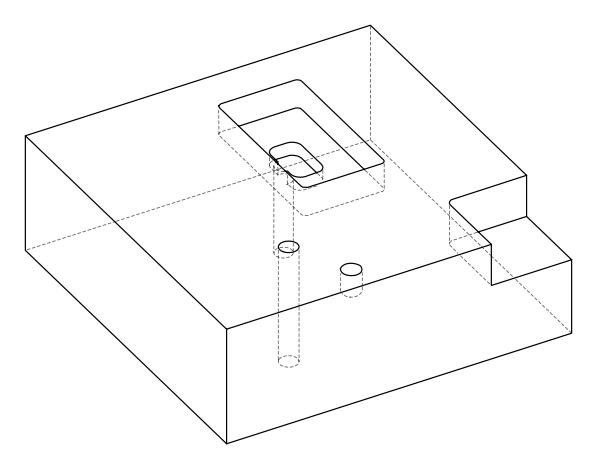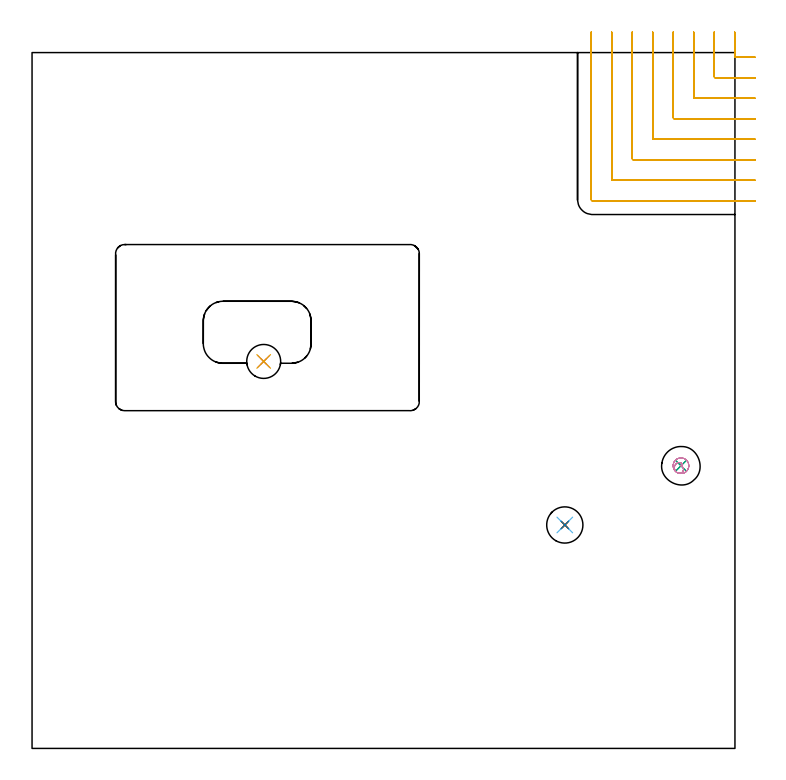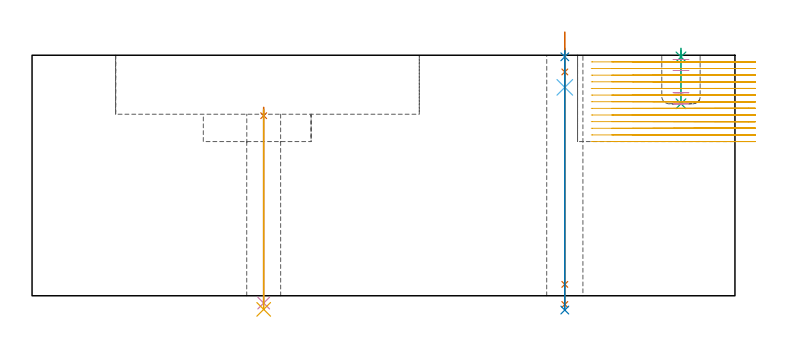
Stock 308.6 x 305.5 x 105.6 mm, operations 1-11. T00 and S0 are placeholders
(PLAN: 13 operations, 10 tool changes, 102.8 min)
(1 SPOT_DRILL | STEP1HOLE | NXT0321_9005460120000 | 0.04 min | 2839 mm3)
(2 SPOT_DRILL_1 | STEP1HOLE_1 | NXT0321_9005460120000 | 0.03 min | 3 mm3)
(3 SPOT_DRILL_2 | STEP1POCKET | NXT0321_9005460120000 | 0.03 min | 3 mm3)
(4 DRILL_THROUGH_HOLE_INTO_CENTER | STEP1HOLE | NXT0301_065 | 0.35 min | 5544 mm3)
(5 DRILL_TO_ENLARGE_THROUGH_HOLE | STEP1HOLE | UGT0301_280 | 0.36 min | 10002 mm3)
(6 DRILL_BLIND_HOLE_INTO_CENTER | STEP1HOLE_1 | NXT0301_065 | 0.07 min | 894 mm3)
(7 GUN_DRILL_THROUGH_HOLE | STEP1HOLE_1 | UGT0307_007 | 0.58 min | 7374 mm3)
(8 DRILL_TO_ENLARGE_THROUGH_HOLE_1 | STEP1HOLE_1 | UGT0301_241 | 0.46 min | 12669 mm3)
(9 DRILL_BLIND_HOLE_INTO_CENTER_1 | STEP1POCKET | NXT0301_128 | 0.09 min | 2281 mm3)
(10 MILL_ROUGH_BLIND_HOLE_CONTOUR | STEP1POCKET | UGT0201_089 | Spiral | 0.73 min | 2374 mm3)
(11 MILL_CORNER_NOTCH_RECTANGULAR | CORNER_NOTCH_RECTANGULAR | NXT0201_011 | Follow Part, ap 3, ae 75% | 19.76 min | 185868 mm3)
(12 MILL_RECTANGULAR_POCKET | POCKET_RECTANGULAR_STRAIGHT | NXT0201_008 | Follow Part, ap 1.5, ae 75% | 79.15 min | 246874 mm3)
(13 MILL_RECTANGULAR_POCKET_1 | POCKET_RECTANGULAR_STRAIGHT_1 | UGT0201_010 | Follow Part, ap 4, ae 75% | 1.11 min | 13494 mm3)
(TOOL NXT0321_9005460120000 | NC Spot Drill, 142deg, 12mm, Carbide, Uncoated | D12 PA142 FL30 Z2)
(TOOL NXT0301_065 | Carbide Drill 9.4mm [860.1-0940-075A1-MM 2214] | D9.4 PA140 FL98 Z2)
(TOOL UGT0301_280 | Twist Drill 14.9 mm | D14.9 PA118 FL114 Z2)
(TOOL UGT0307_007 | Gun Drill 10 mm | D10 PA130 FL24 Z1)
(TOOL UGT0301_241 | Twist Drill 15.9 mm | D15.9 PA118 FL120 Z2)
(TOOL NXT0301_128 | Carbide Drill 12mm [861.1-1200-036A1-GP GC34] | D12 PA150 FL37.4 Z2)
(TOOL UGT0201_089 | End mill 10 mm | D10 R3 FL22 Z4)
(TOOL NXT0201_011 | ENDMILL 12mm [2P460-1200-NA 1630] | D12 FL38 Z6)
(TOOL NXT0201_008 | ENDMILL 6mm [2P460-0600-NA 1630] | D6 FL26 Z6)
(TOOL UGT0201_010 | End Mill 16 mm | D16 FL22 Z2)
(OP 1 SPOT_DRILL)
G17 G21 G94 G90
T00 M6
G54
G17 G0 G90 X101.7 Y169.9 S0 M3
G43 Z115.6 H0
G94 G81 G98 Z79.059 F250. R82.7
G80
M5
M2
(OP 2 SPOT_DRILL_1)
G17 G21 G94 G90
T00 M6
G54
G17 G0 G90 X233.9 Y98.1 S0 M3
G43 Z115.6 H0
G94 G81 G98 Z104.916 F250. R108.6
G80
M5
M2
(OP 3 SPOT_DRILL_2)
G17 G21 G94 G90
T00 M6
G54
G17 G0 G90 X284.9 Y124.1 S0 M3
G43 Z115.6 H0
G94 G81 G98 Z104.873 F250. R108.6
G80
M5
M2
(OP 4 DRILL_THROUGH_HOLE_INTO_CENTER)
G17 G21 G94 G90
T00 M6
G54
G17 G0 G90 X101.7 Y169.9 S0 M3
G43 Z115.6 H1
G94 G73 G98 Z-3.211 F250. Q9.212 R81.7
G80
M5
M2
(OP 5 DRILL_TO_ENLARGE_THROUGH_HOLE)
G17 G21 G94 G90
T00 M6
G54
G17 G0 G90 X101.7 Y169.9 S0 M3
G43 Z115.6 H0
G94 G73 G98 Z-5.976 F250. Q14.279 R81.7
G80
M5
M2
(OP 6 DRILL_BLIND_HOLE_INTO_CENTER)
G17 G21 G94 G90
T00 M6
G54
G17 G0 G90 X233.9 Y98.1 S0 M3
G43 Z115.6 H1
G94 G81 G98 Z91.5 F250. R107.6
G80
M5
M2
(OP 7 GUN_DRILL_THROUGH_HOLE)
G17 G21 G94 G90
T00 M6
G54
G17 G0 G90 X233.9 Y98.1 M8
G43 Z115.736 H0
S716 M3
G94 G1 Z98.268 F125. M26
G4 X.084
Z5. F250.
G4 X.084
Z-3.832 F125.
G4 X.084
M5
M9
G0 Z115.736
M2
(OP 8 DRILL_TO_ENLARGE_THROUGH_HOLE_1)
G17 G21 G94 G90
T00 M6
G54
G17 G0 G90 X233.9 Y98.1 S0 M3
G43 Z115.6 H0
G94 G73 G98 Z-6.277 F250. Q13.985 R107.6
G80
M5
M2
(OP 9 DRILL_BLIND_HOLE_INTO_CENTER_1)
G17 G21 G94 G90
T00 M6
G54
G17 G0 G90 X284.9 Y124.1 S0 M3
G43 Z115.6 H1
G94 G81 G98 Z84.3 F250. R107.6
G80
M5
M2
(OP 10 MILL_ROUGH_BLIND_HOLE_CONTOUR)
G17 G21 G94 G90
T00 M6
G54
G17 G0 G90 X284.9 Y124.1 S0 M3
G43 Z115.6 H0
Z103.74
G94 G3 X285.337 Y124.925 R0.528 F250.
X283.93 Y125.527 R1.419
X282.027 Y123.423 R2.282
X283.63 Y120.892 R2.545
X288.108 Y122.83 R3.45
X283.63 Y120.892 R-3.45
X285.869 Y121.861 R1.725
X284.9 Y124.1 R1.725
G0 Z98.88
G3 X285.337 Y124.925 R0.528
X283.93 Y125.527 R1.419
X282.027 Y123.423 R2.282
X283.63 Y120.892 R2.545
X288.108 Y122.83 R3.45
X283.63 Y120.892 R-3.45
X285.869 Y121.861 R1.725
X284.9 Y124.1 R1.725
G0 Z94.02
G3 X285.337 Y124.925 R0.528
X283.93 Y125.527 R1.419
X282.027 Y123.423 R2.282
X283.63 Y120.892 R2.545
X288.108 Y122.83 R3.45
X283.63 Y120.892 R-3.45
X285.869 Y121.861 R1.725
X284.9 Y124.1 R1.725
G0 Z89.16
G3 X285.337 Y124.925 R0.528
X283.93 Y125.527 R1.419
X282.027 Y123.423 R2.282
X283.63 Y120.892 R2.545
X288.108 Y122.83 R3.45
X283.63 Y120.892 R-3.45
X285.869 Y121.861 R1.725
X284.9 Y124.1 R1.725
G0 Z84.3
G3 X285.337 Y124.925 R0.528
X283.93 Y125.527 R1.419
X282.027 Y123.423 R2.282
X283.63 Y120.892 R2.545
X288.108 Y122.83 R3.45
X283.63 Y120.892 R-3.45
X285.869 Y121.861 R1.725
X284.9 Y124.1 R1.725
G0 Z115.6
M5
M2
(OP 11 MILL_CORNER_NOTCH_RECTANGULAR)
G17 G21 G94 G90
T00 M6
G54
G17 G0 G90 X308.5 Y314.5 S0 M3
G43 Z115.6 H1
Z102.685
G94 G1 Y311.5 F250.
Y303.995 F500.
G3 X309.095 Y303.4 R0.6
G1 X314.6
X317.6 F250.
G0 Z115.6
X299.5 Y314.5
Z102.685
G1 Y311.5
Y294.996 F500.
G3 X300.096 Y294.4 R0.6
G1 X314.6
X317.6 F250.
G0 Z115.6
X290.5 Y314.5
Z102.685
G1 Y311.5
Y285.996 F500.
G3 X291.096 Y285.4 R0.6
G1 X314.6
X317.6 F250.
G0 Z115.6
X281.5 Y314.5
Z102.685
G1 Y311.5
Y276.996 F500.
G3 X282.096 Y276.4 R0.6
G1 X314.6
X317.6 F250.
G0 Z115.6
X272.5 Y314.5
Z102.685
G1 Y311.5
Y267.996 F500.
G3 X273.096 Y267.4 R0.6
G1 X314.6
X317.6 F250.
G0 Z115.6
X263.5 Y314.5
Z102.685
G1 Y311.5
Y258.997 F500.
G3 X264.097 Y258.4 R0.6
G1 X314.6
X317.6 F250.
G0 Z115.6
X254.5 Y314.5
Z102.685
G1 Y311.5
Y249.997 F500.
G3 X255.097 Y249.4 R0.6
G1 X314.6
X317.6 F250.
G0 Z115.6
X245.5 Y314.5
Z102.685
G1 Y311.5
Y240.997 F500.
G3 X246.097 Y240.4 R0.6
G1 X314.6
X317.6 F250.
G0 Z115.6
X308.5 Y314.5
Z99.769
G1 Y311.5
Y303.995 F500.
G3 X309.095 Y303.4 R0.6
G1 X314.6
X317.6 F250.
G0 Z115.6
X299.5 Y314.5
Z99.769
G1 Y311.5
Y294.996 F500.
G3 X300.096 Y294.4 R0.6
G1 X314.6
X317.6 F250.
G0 Z115.6
X290.5 Y314.5
Z99.769
G1 Y311.5
Y285.996 F500.
G3 X291.096 Y285.4 R0.6
G1 X314.6
X317.6 F250.
G0 Z115.6
X281.5 Y314.5
Z99.769
G1 Y311.5
Y276.996 F500.
G3 X282.096 Y276.4 R0.6
G1 X314.6
X317.6 F250.
G0 Z115.6
X272.5 Y314.5
Z99.769
G1 Y311.5
Y267.996 F500.
G3 X273.096 Y267.4 R0.6
G1 X314.6
X317.6 F250.
G0 Z115.6
X263.5 Y314.5
Z99.769
G1 Y311.5
Y258.997 F500.
G3 X264.097 Y258.4 R0.6
G1 X314.6
X317.6 F250.
G0 Z115.6
X254.5 Y314.5
Z99.769
G1 Y311.5
Y249.997 F500.
G3 X255.097 Y249.4 R0.6
G1 X314.6
X317.6 F250.
G0 Z115.6
X245.5 Y314.5
Z99.769
G1 Y311.5
Y240.997 F500.
G3 X246.097 Y240.4 R0.6
G1 X314.6
X317.6 F250.
G0 Z115.6
X308.5 Y314.5
Z96.854
G1 Y311.5
Y303.995 F500.
G3 X309.095 Y303.4 R0.6
G1 X314.6
X317.6 F250.
G0 Z115.6
X299.5 Y314.5
Z96.854
G1 Y311.5
Y294.996 F500.
G3 X300.096 Y294.4 R0.6
G1 X314.6
X317.6 F250.
G0 Z115.6
X290.5 Y314.5
Z96.854
G1 Y311.5
Y285.996 F500.
G3 X291.096 Y285.4 R0.6
G1 X314.6
X317.6 F250.
G0 Z115.6
X281.5 Y314.5
Z96.854
G1 Y311.5
Y276.996 F500.
G3 X282.096 Y276.4 R0.6
G1 X314.6
X317.6 F250.
G0 Z115.6
X272.5 Y314.5
Z96.854
G1 Y311.5
Y267.996 F500.
G3 X273.096 Y267.4 R0.6
G1 X314.6
X317.6 F250.
G0 Z115.6
X263.5 Y314.5
Z96.854
G1 Y311.5
Y258.997 F500.
G3 X264.097 Y258.4 R0.6
G1 X314.6
X317.6 F250.
G0 Z115.6
X254.5 Y314.5
Z96.854
G1 Y311.5
Y249.997 F500.
G3 X255.097 Y249.4 R0.6
G1 X314.6
X317.6 F250.
G0 Z115.6
X245.5 Y314.5
Z96.854
G1 Y311.5
Y240.997 F500.
G3 X246.097 Y240.4 R0.6
G1 X314.6
X317.6 F250.
G0 Z115.6
X308.5 Y314.5
Z93.938
G1 Y311.5
Y303.995 F500.
G3 X309.095 Y303.4 R0.6
G1 X314.6
X317.6 F250.
G0 Z115.6
X299.5 Y314.5
Z93.938
G1 Y311.5
Y294.996 F500.
G3 X300.096 Y294.4 R0.6
G1 X314.6
X317.6 F250.
G0 Z115.6
X290.5 Y314.5
Z93.938
G1 Y311.5
Y285.996 F500.
G3 X291.096 Y285.4 R0.6
G1 X314.6
X317.6 F250.
G0 Z115.6
X281.5 Y314.5
Z93.938
G1 Y311.5
Y276.996 F500.
G3 X282.096 Y276.4 R0.6
G1 X314.6
X317.6 F250.
G0 Z115.6
X272.5 Y314.5
Z93.938
G1 Y311.5
Y267.996 F500.
G3 X273.096 Y267.4 R0.6
G1 X314.6
X317.6 F250.
G0 Z115.6
X263.5 Y314.5
Z93.938
G1 Y311.5
Y258.997 F500.
G3 X264.097 Y258.4 R0.6
G1 X314.6
X317.6 F250.
G0 Z115.6
X254.5 Y314.5
Z93.938
G1 Y311.5
Y249.997 F500.
G3 X255.097 Y249.4 R0.6
G1 X314.6
X317.6 F250.
G0 Z115.6
X245.5 Y314.5
Z93.938
G1 Y311.5
Y240.997 F500.
G3 X246.097 Y240.4 R0.6
G1 X314.6
X317.6 F250.
G0 Z115.6
X308.5 Y314.5
Z91.023
G1 Y311.5
Y303.995 F500.
G3 X309.095 Y303.4 R0.6
G1 X314.6
X317.6 F250.
G0 Z115.6
X299.5 Y314.5
Z91.023
G1 Y311.5
Y294.996 F500.
G3 X300.096 Y294.4 R0.6
G1 X314.6
X317.6 F250.
G0 Z115.6
X290.5 Y314.5
Z91.023
G1 Y311.5
Y285.996 F500.
G3 X291.096 Y285.4 R0.6
G1 X314.6
X317.6 F250.
G0 Z115.6
X281.5 Y314.5
Z91.023
G1 Y311.5
Y276.996 F500.
G3 X282.096 Y276.4 R0.6
G1 X314.6
X317.6 F250.
G0 Z115.6
X272.5 Y314.5
Z91.023
G1 Y311.5
Y267.996 F500.
G3 X273.096 Y267.4 R0.6
G1 X314.6
X317.6 F250.
G0 Z115.6
X263.5 Y314.5
Z91.023
G1 Y311.5
Y258.997 F500.
G3 X264.097 Y258.4 R0.6
G1 X314.6
X317.6 F250.
G0 Z115.6
X254.5 Y314.5
Z91.023
G1 Y311.5
Y249.997 F500.
G3 X255.097 Y249.4 R0.6
G1 X314.6
X317.6 F250.
G0 Z115.6
X245.5 Y314.5
Z91.023
G1 Y311.5
Y240.997 F500.
G3 X246.097 Y240.4 R0.6
G1 X314.6
X317.6 F250.
G0 Z115.6
X308.5 Y314.5
Z88.108
G1 Y311.5
Y303.995 F500.
G3 X309.095 Y303.4 R0.6
G1 X314.6
X317.6 F250.
G0 Z115.6
X299.5 Y314.5
Z88.108
G1 Y311.5
Y294.996 F500.
G3 X300.096 Y294.4 R0.6
G1 X314.6
X317.6 F250.
G0 Z115.6
X290.5 Y314.5
Z88.108
G1 Y311.5
Y285.996 F500.
G3 X291.096 Y285.4 R0.6
G1 X314.6
X317.6 F250.
G0 Z115.6
X281.5 Y314.5
Z88.108
G1 Y311.5
Y276.996 F500.
G3 X282.096 Y276.4 R0.6
G1 X314.6
X317.6 F250.
G0 Z115.6
X272.5 Y314.5
Z88.108
G1 Y311.5
Y267.996 F500.
G3 X273.096 Y267.4 R0.6
G1 X314.6
X317.6 F250.
G0 Z115.6
X263.5 Y314.5
Z88.108
G1 Y311.5
Y258.997 F500.
G3 X264.097 Y258.4 R0.6
G1 X314.6
X317.6 F250.
G0 Z115.6
X254.5 Y314.5
Z88.108
G1 Y311.5
Y249.997 F500.
G3 X255.097 Y249.4 R0.6
G1 X314.6
X317.6 F250.
G0 Z115.6
X245.5 Y314.5
Z88.108
G1 Y311.5
Y240.997 F500.
G3 X246.097 Y240.4 R0.6
G1 X314.6
X317.6 F250.
G0 Z115.6
X308.5 Y314.5
Z85.192
G1 Y311.5
Y303.995 F500.
G3 X309.095 Y303.4 R0.6
G1 X314.6
X317.6 F250.
G0 Z115.6
X299.5 Y314.5
Z85.192
G1 Y311.5
Y294.996 F500.
G3 X300.096 Y294.4 R0.6
G1 X314.6
X317.6 F250.
G0 Z115.6
X290.5 Y314.5
Z85.192
G1 Y311.5
Y285.996 F500.
G3 X291.096 Y285.4 R0.6
G1 X314.6
X317.6 F250.
G0 Z115.6
X281.5 Y314.5
Z85.192
G1 Y311.5
Y276.996 F500.
G3 X282.096 Y276.4 R0.6
G1 X314.6
X317.6 F250.
G0 Z115.6
X272.5 Y314.5
Z85.192
G1 Y311.5
Y267.996 F500.
G3 X273.096 Y267.4 R0.6
G1 X314.6
X317.6 F250.
G0 Z115.6
X263.5 Y314.5
Z85.192
G1 Y311.5
Y258.997 F500.
G3 X264.097 Y258.4 R0.6
G1 X314.6
X317.6 F250.
G0 Z115.6
X254.5 Y314.5
Z85.192
G1 Y311.5
Y249.997 F500.
G3 X255.097 Y249.4 R0.6
G1 X314.6
X317.6 F250.
G0 Z115.6
X245.5 Y314.5
Z85.192
G1 Y311.5
Y240.997 F500.
G3 X246.097 Y240.4 R0.6
G1 X314.6
X317.6 F250.
G0 Z115.6
X308.5 Y314.5
Z82.277
G1 Y311.5
Y303.995 F500.
G3 X309.095 Y303.4 R0.6
G1 X314.6
X317.6 F250.
G0 Z115.6
X299.5 Y314.5
Z82.277
G1 Y311.5
Y294.996 F500.
G3 X300.096 Y294.4 R0.6
G1 X314.6
X317.6 F250.
G0 Z115.6
X290.5 Y314.5
Z82.277
G1 Y311.5
Y285.996 F500.
G3 X291.096 Y285.4 R0.6
G1 X314.6
X317.6 F250.
G0 Z115.6
X281.5 Y314.5
Z82.277
G1 Y311.5
Y276.996 F500.
G3 X282.096 Y276.4 R0.6
G1 X314.6
X317.6 F250.
G0 Z115.6
X272.5 Y314.5
Z82.277
G1 Y311.5
Y267.996 F500.
G3 X273.096 Y267.4 R0.6
G1 X314.6
X317.6 F250.
G0 Z115.6
X263.5 Y314.5
Z82.277
G1 Y311.5
Y258.997 F500.
G3 X264.097 Y258.4 R0.6
G1 X314.6
X317.6 F250.
G0 Z115.6
X254.5 Y314.5
Z82.277
G1 Y311.5
Y249.997 F500.
G3 X255.097 Y249.4 R0.6
G1 X314.6
X317.6 F250.
G0 Z115.6
X245.5 Y314.5
Z82.277
G1 Y311.5
Y240.997 F500.
G3 X246.097 Y240.4 R0.6
G1 X314.6
X317.6 F250.
G0 Z115.6
X308.5 Y314.5
Z79.362
G1 Y311.5
Y303.995 F500.
G3 X309.095 Y303.4 R0.6
G1 X314.6
X317.6 F250.
G0 Z115.6
X299.5 Y314.5
Z79.362
G1 Y311.5
Y294.996 F500.
G3 X300.096 Y294.4 R0.6
G1 X314.6
X317.6 F250.
G0 Z115.6
X290.5 Y314.5
Z79.362
G1 Y311.5
Y285.996 F500.
G3 X291.096 Y285.4 R0.6
G1 X314.6
X317.6 F250.
G0 Z115.6
X281.5 Y314.5
Z79.362
G1 Y311.5
Y276.996 F500.
G3 X282.096 Y276.4 R0.6
G1 X314.6
X317.6 F250.
G0 Z115.6
X272.5 Y314.5
Z79.362
G1 Y311.5
Y267.996 F500.
G3 X273.096 Y267.4 R0.6
G1 X314.6
X317.6 F250.
G0 Z115.6
X263.5 Y314.5
Z79.362
G1 Y311.5
Y258.997 F500.
G3 X264.097 Y258.4 R0.6
G1 X314.6
X317.6 F250.
G0 Z115.6
X254.5 Y314.5
Z79.362
G1 Y311.5
Y249.997 F500.
G3 X255.097 Y249.4 R0.6
G1 X314.6
X317.6 F250.
G0 Z115.6
X245.5 Y314.5
Z79.362
G1 Y311.5
Y240.997 F500.
G3 X246.097 Y240.4 R0.6
G1 X314.6
X317.6 F250.
G0 Z115.6
X308.5 Y314.5
Z76.446
G1 Y311.5
Y303.995 F500.
G3 X309.095 Y303.4 R0.6
G1 X314.6
X317.6 F250.
G0 Z115.6
X299.5 Y314.5
Z76.446
G1 Y311.5
Y294.996 F500.
G3 X300.096 Y294.4 R0.6
G1 X314.6
X317.6 F250.
G0 Z115.6
X290.5 Y314.5
Z76.446
G1 Y311.5
Y285.996 F500.
G3 X291.096 Y285.4 R0.6
G1 X314.6
X317.6 F250.
G0 Z115.6
X281.5 Y314.5
Z76.446
G1 Y311.5
Y276.996 F500.
G3 X282.096 Y276.4 R0.6
G1 X314.6
X317.6 F250.
G0 Z115.6
X272.5 Y314.5
Z76.446
G1 Y311.5
Y267.996 F500.
G3 X273.096 Y267.4 R0.6
G1 X314.6
X317.6 F250.
G0 Z115.6
X263.5 Y314.5
Z76.446
G1 Y311.5
Y258.997 F500.
G3 X264.097 Y258.4 R0.6
G1 X314.6
X317.6 F250.
G0 Z115.6
X254.5 Y314.5
Z76.446
G1 Y311.5
Y249.997 F500.
G3 X255.097 Y249.4 R0.6
G1 X314.6
X317.6 F250.
G0 Z115.6
X245.5 Y314.5
Z76.446
G1 Y311.5
Y240.997 F500.
G3 X246.097 Y240.4 R0.6
G1 X314.6
X317.6 F250.
G0 Z115.6
X308.5 Y314.5
Z73.531
G1 Y311.5
Y303.995 F500.
G3 X309.095 Y303.4 R0.6
G1 X314.6
X317.6 F250.
G0 Z115.6
X299.5 Y314.5
Z73.531
G1 Y311.5
Y294.996 F500.
G3 X300.096 Y294.4 R0.6
G1 X314.6
X317.6 F250.
G0 Z115.6
X290.5 Y314.5
Z73.531
G1 Y311.5
Y285.996 F500.
G3 X291.096 Y285.4 R0.6
G1 X314.6
X317.6 F250.
G0 Z115.6
X281.5 Y314.5
Z73.531
G1 Y311.5
Y276.996 F500.
G3 X282.096 Y276.4 R0.6
G1 X314.6
X317.6 F250.
G0 Z115.6
X272.5 Y314.5
Z73.531
G1 Y311.5
Y267.996 F500.
G3 X273.096 Y267.4 R0.6
G1 X314.6
X317.6 F250.
G0 Z115.6
X263.5 Y314.5
Z73.531
G1 Y311.5
Y258.997 F500.
G3 X264.097 Y258.4 R0.6
G1 X314.6
X317.6 F250.
G0 Z115.6
X254.5 Y314.5
Z73.531
G1 Y311.5
Y249.997 F500.
G3 X255.097 Y249.4 R0.6
G1 X314.6
X317.6 F250.
G0 Z115.6
X245.5 Y314.5
Z73.531
G1 Y311.5
Y240.997 F500.
G3 X246.097 Y240.4 R0.6
G1 X314.6
X317.6 F250.
G0 Z115.6
X308.5 Y314.5
Z70.615
G1 Y311.5
Y303.995 F500.
G3 X309.095 Y303.4 R0.6
G1 X314.6
X317.6 F250.
G0 Z115.6
X299.5 Y314.5
Z70.615
G1 Y311.5
Y294.996 F500.
G3 X300.096 Y294.4 R0.6
G1 X314.6
X317.6 F250.
G0 Z115.6
X290.5 Y314.5
Z70.615
G1 Y311.5
Y285.996 F500.
G3 X291.096 Y285.4 R0.6
G1 X314.6
X317.6 F250.
G0 Z115.6
X281.5 Y314.5
Z70.615
G1 Y311.5
Y276.996 F500.
G3 X282.096 Y276.4 R0.6
G1 X314.6
X317.6 F250.
G0 Z115.6
X272.5 Y314.5
Z70.615
G1 Y311.5
Y267.996 F500.
G3 X273.096 Y267.4 R0.6
G1 X314.6
X317.6 F250.
G0 Z115.6
X263.5 Y314.5
Z70.615
G1 Y311.5
Y258.997 F500.
G3 X264.097 Y258.4 R0.6
G1 X314.6
X317.6 F250.
G0 Z115.6
X254.5 Y314.5
Z70.615
G1 Y311.5
Y249.997 F500.
G3 X255.097 Y249.4 R0.6
G1 X314.6
X317.6 F250.
G0 Z115.6
X245.5 Y314.5
Z70.615
G1 Y311.5
Y240.997 F500.
G3 X246.097 Y240.4 R0.6
G1 X314.6
X317.6 F250.
G0 Z115.6
X308.5 Y314.5
Z67.7
G1 Y311.5
Y303.995 F500.
G3 X309.095 Y303.4 R0.6
G1 X314.6
X317.6 F250.
G0 Z115.6
X299.5 Y314.5
Z67.7
G1 Y311.5
Y294.996 F500.
G3 X300.096 Y294.4 R0.6
G1 X314.6
X317.6 F250.
G0 Z115.6
X290.5 Y314.5
Z67.7
G1 Y311.5
Y285.996 F500.
G3 X291.096 Y285.4 R0.6
G1 X314.6
X317.6 F250.
G0 Z115.6
X281.5 Y314.5
Z67.7
G1 Y311.5
Y276.996 F500.
G3 X282.096 Y276.4 R0.6
G1 X314.6
X317.6 F250.
G0 Z115.6
X272.5 Y314.5
Z67.7
G1 Y311.5
Y267.996 F500.
G3 X273.096 Y267.4 R0.6
G1 X314.6
X317.6 F250.
G0 Z115.6
X263.5 Y314.5
Z67.7
G1 Y311.5
Y258.997 F500.
G3 X264.097 Y258.4 R0.6
G1 X314.6
X317.6 F250.
G0 Z115.6
X254.5 Y314.5
Z67.7
G1 Y311.5
Y249.997 F500.
G3 X255.097 Y249.4 R0.6
G1 X314.6
X317.6 F250.
G0 Z115.6
X245.5 Y314.5
Z67.7
G1 Y311.5
Y240.997 F500.
G3 X246.097 Y240.4 R0.6
G1 X314.6
X317.6 F250.
G0 Z115.6
M5
M2
